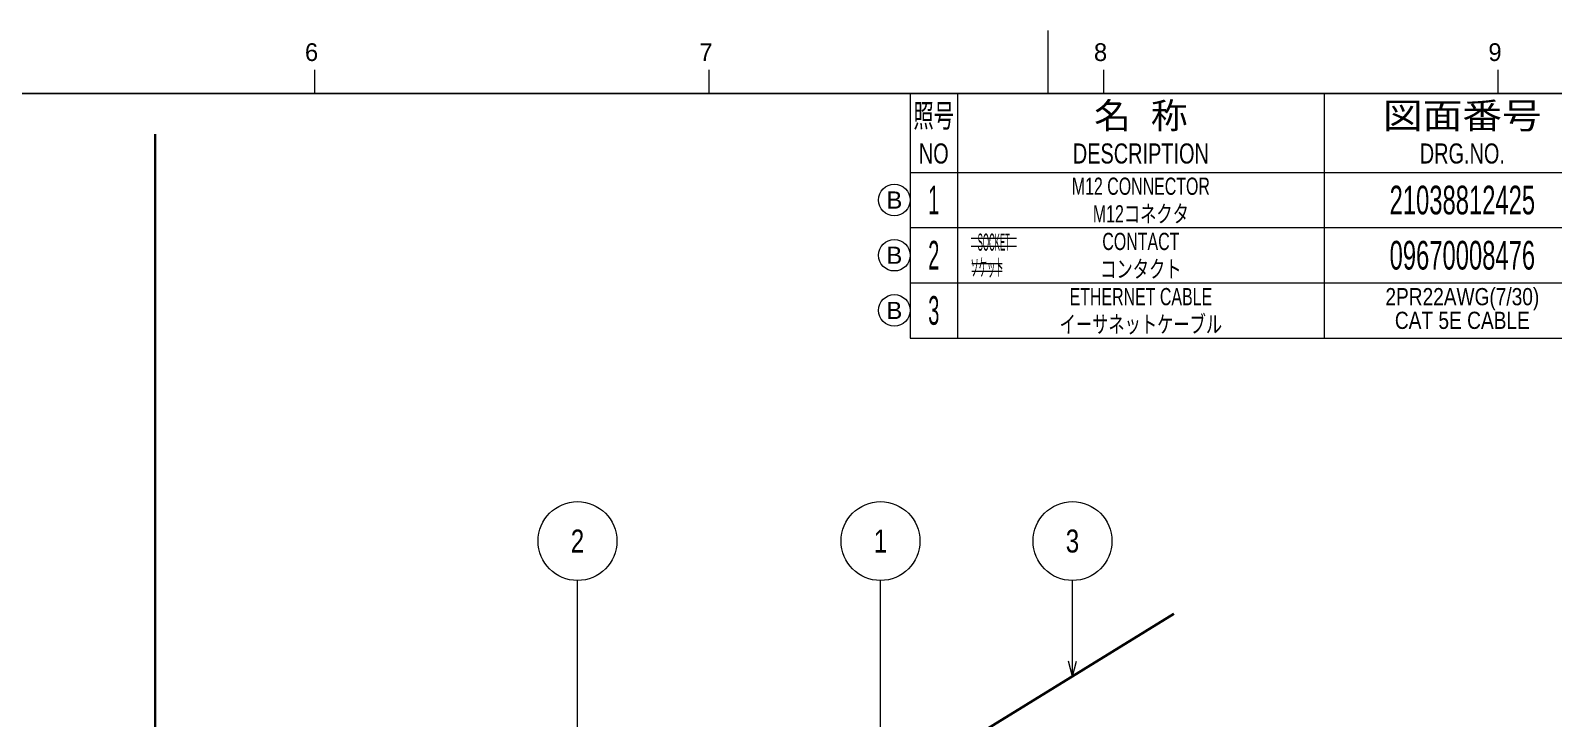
# Model space of a CAD drawing. Header units: millimetres. Extents: x 7 to 587, y 2 to 418.
# Drawn here: x 297 to 490.1, y 330.8 to 418 of the extents above; entities that cross this region are included whole.
import ezdxf
from ezdxf.enums import TextEntityAlignment as Align

# ---------------------------------------------------------------- set-up
doc = ezdxf.new("R2010")
doc.units = ezdxf.units.MM
for name, color, linetype in [('GR01_01', 7, 'Continuous'), ('GR01_05', 7, 'Continuous'), ('図面枠C7M', 7, 'Continuous'), ('表題、部品表', 7, 'Continuous'), ('表題、部品表_01', 7, 'Continuous'), ('表題、部品表_02', 7, 'Continuous'), ('表題、部品表_03', 7, 'Continuous'), ('表題、部品表_Layer1', 7, 'Continuous')]:
    doc.layers.add(name, color=color, linetype=linetype)
doc.styles.add('HG丸ｺﾞｼｯｸM-PRO', font='')
doc.styles.get('HG丸ｺﾞｼｯｸM-PRO').set_extended_font_data('HG丸ｺﾞｼｯｸM-PRO')

# ---------------------------------------------------------------- blocks, each defined once
blk = doc.blocks.new('BLKF023')
at = {"layer": '図面枠C7M', "color": 4, "linetype": 'Continuous', "lineweight": 13}
for p, q in [((426, 410), (426, 418)), ((333, 413), (333, 410)), ((383, 413), (383, 410)), ((433, 413), (433, 410)), ((483, 413), (483, 410))]:
    blk.add_line(p, q, dxfattribs=at)
at = {"layer": '図面枠C7M', "color": 2, "linetype": 'Continuous', "lineweight": 25}
blk.add_line((33, 410), (587, 410), dxfattribs=at)
at = {"layer": '図面枠C7M', "color": 4, "linetype": 'Continuous', "lineweight": 13, "style": 'HG丸ｺﾞｼｯｸM-PRO', "width": 1.003994}
for s, p in [('6', (331.79, 413.45)), ('7', (381.79, 413.45)), ('8', (431.8, 413.45)), ('9', (481.8, 413.45))]:
    blk.add_text(s, height=2.25, dxfattribs=at).set_placement(p, align=Align.BOTTOM_LEFT)
blk = doc.blocks.new('BLKF029')
at = {"layer": '表題、部品表_01', "color": 4, "linetype": 'Continuous', "lineweight": 13}
for p, q in [((408.5, 410), (408.5, 400)), ((408.5, 410), (587, 410)), ((414.5, 410), (414.5, 400)), ((461, 410), (461, 400)), ((496, 410), (496, 400)), ((516, 410), (516, 400)), ((540, 410), (540, 400)), ((548, 410), (548, 400)), ((587, 410), (587, 400)), ((516, 405), (540, 405)), ((522, 404), (522, 405)), ((528, 405), (528, 404)), ((534, 405), (534, 404)), ((408.5, 400), (587, 400))]:
    blk.add_line(p, q, dxfattribs=at)
at = {"layer": '表題、部品表_01', "color": 3, "linetype": 'Continuous', "lineweight": 35, "style": 'HG丸ｺﾞｼｯｸM-PRO'}
for s, height, width, p in [('名  称', 3.273, 1.042426, (437.75, 407.2)), ('材 料', 3.273, 1.042439, (506, 407.2)), ('一組分所要数', 2.036, 0.966638, (528, 408.5)), ('質量', 2.909, 0.781842, (544, 407.5)), ('記  事', 3.273, 1.042426, (567.5, 407.2)), ('照号', 2.909, 0.651535, (411.5, 407.2)), ('図面番号', 3.273, 1.127518, (478.5, 407.2)), ('PCS./SET.', 1.309, 0.862935, (528.5, 406)), ('NO', 2.545, 0.740841, (411.5, 402.4)), ('DESCRIPTION', 2.5455, 0.741365, (437.75, 402.4)), ('DRG.NO.', 2.545, 0.741189, (478.5, 402.4)), ('MATERIAL', 2.545, 0.594756, (506, 402.4)), ('REMARKS', 2.545, 0.742803, (567.5, 402.4)), ('WEIGHT', 1.309, 0.635507, (544, 402.5))]:
    blk.add_text(s, height=height, dxfattribs=dict(at, width=width)).set_placement(p, align=Align.MIDDLE_CENTER)
blk = doc.blocks.new('BLKF028')
at = {"layer": '表題、部品表_01', "color": 3, "linetype": 'Continuous', "lineweight": 13}
blk.add_blockref('BLKF029', (0, 0), dxfattribs=at)
blk = doc.blocks.new('BLKF030')
at = {"layer": '表題、部品表_02', "color": 4, "linetype": 'Continuous', "lineweight": 13}
for p, q in [((408.5, 400), (408.5, 393)), ((408.5, 400), (587, 400)), ((414.5, 400), (414.5, 393)), ((461, 400), (461, 393)), ((496, 400), (496, 393)), ((516, 400), (516, 393)), ((522, 400), (522, 393)), ((528, 400), (528, 393)), ((534, 393), (534, 400)), ((540, 400), (540, 393)), ((548, 400), (548, 393)), ((587, 400), (587, 393)), ((408.5, 393), (587, 393))]:
    blk.add_line(p, q, dxfattribs=at)
blk = doc.blocks.new('BLKF032')
at = {"layer": '表題、部品表_02', "color": 4, "linetype": 'Continuous', "lineweight": 13}
for p, q in [((408.5, 393), (408.5, 386)), ((408.5, 393), (587, 393)), ((414.5, 393), (414.5, 386)), ((461, 393), (461, 386)), ((496, 393), (496, 386)), ((516, 393), (516, 386)), ((522, 393), (522, 386)), ((528, 393), (528, 386)), ((534, 386), (534, 393)), ((540, 393), (540, 386)), ((548, 393), (548, 386)), ((587, 393), (587, 386)), ((408.5, 386), (587, 386))]:
    blk.add_line(p, q, dxfattribs=at)
blk = doc.blocks.new('BLKF034')
at = {"layer": '表題、部品表_02', "color": 4, "linetype": 'Continuous', "lineweight": 13}
for p, q in [((408.5, 386), (408.5, 379)), ((408.5, 386), (587, 386)), ((414.5, 386), (414.5, 379)), ((461, 386), (461, 379)), ((496, 386), (496, 379)), ((516, 386), (516, 379)), ((522, 386), (522, 379)), ((528, 386), (528, 379)), ((534, 379), (534, 386)), ((540, 386), (540, 379)), ((548, 386), (548, 379)), ((587, 386), (587, 379)), ((408.5, 379), (587, 379))]:
    blk.add_line(p, q, dxfattribs=at)
blk = doc.blocks.new('FXTIP_ARROW_S')
at = {"color": 0, "linetype": 'Continuous', "lineweight": -2}
for q in [(-1, 0), (-0.966, 0.259), (-0.966, -0.259)]:
    blk.add_line((0, 0), q, dxfattribs=at)
blk = doc.blocks.new('BLKF061')
at = {"layer": 'GR01_05', "color": 4, "linetype": 'Continuous', "lineweight": 13}
blk.add_circle((406.5, 396.5), 2, dxfattribs=at)
at = {"layer": 'GR01_05', "color": 4, "linetype": 'Continuous', "lineweight": 13, "style": 'HG丸ｺﾞｼｯｸM-PRO', "width": 1.04272}
blk.add_text('B', height=2.18, dxfattribs=at).set_placement((406.5, 396.5), align=Align.MIDDLE_CENTER)
blk = doc.blocks.new('BLKF062')
at = {"layer": 'GR01_05', "color": 4, "linetype": 'Continuous', "lineweight": 13}
blk.add_circle((406.5, 389.5), 2, dxfattribs=at)
at = {"layer": 'GR01_05', "color": 4, "linetype": 'Continuous', "lineweight": 13, "style": 'HG丸ｺﾞｼｯｸM-PRO', "width": 1.04272}
blk.add_text('B', height=2.18, dxfattribs=at).set_placement((406.5, 389.5), align=Align.MIDDLE_CENTER)
blk = doc.blocks.new('BLKF063')
at = {"layer": 'GR01_05', "color": 4, "linetype": 'Continuous', "lineweight": 13}
blk.add_circle((406.5, 382.5), 2, dxfattribs=at)
at = {"layer": 'GR01_05', "color": 4, "linetype": 'Continuous', "lineweight": 13, "style": 'HG丸ｺﾞｼｯｸM-PRO', "width": 1.04272}
blk.add_text('B', height=2.18, dxfattribs=at).set_placement((406.5, 382.5), align=Align.MIDDLE_CENTER)

msp = doc.modelspace()

# ---------------------------------------------------------------- linework, layer by layer
at = {"layer": 'GR01_01', "color": 4, "linetype": 'Continuous', "lineweight": 13}
for p, q in [((366.34, 286.49), (366.34, 348.26)), ((404.75, 326.65), (404.75, 348.26)), ((429.08, 336.09), (429.08, 348.26))]:
    msp.add_line(p, q, dxfattribs=at)
at = {"layer": 'GR01_01', "color": 3, "linetype": 'Continuous', "lineweight": 35}
msp.add_line((441.94, 344.01), (415.38, 327.66), dxfattribs=at)
at = {"layer": 'GR01_01', "color": 4, "linetype": 'Continuous', "lineweight": 13}
for centre in [(366.34, 353.26), (404.75, 353.26), (429.08, 353.26)]:
    msp.add_circle(centre, 5, dxfattribs=at)
at = {"layer": '表題、部品表', "color": 3, "linetype": 'Continuous', "lineweight": 35}
msp.add_line((312.81, 18.49), (312.81, 404.85), dxfattribs=at)
at = {"layer": '表題、部品表_Layer1', "color": 7, "linetype": 'Continuous', "lineweight": 13}
for p, q in [((416.23, 391.66), (421.99, 391.66)), ((416.23, 390.66), (421.99, 390.66)), ((416.33, 388.46), (420.17, 388.46)), ((416.33, 387.46), (420.17, 387.46))]:
    msp.add_line(p, q, dxfattribs=at)

# ---------------------------------------------------------------- block references
at = {"layer": 'GR01_01', "color": 4, "linetype": 'Continuous', "lineweight": 13, "xscale": 2, "yscale": 2, "rotation": 270}
msp.add_blockref('FXTIP_ARROW_S', (429.08, 336.09), dxfattribs=at)
at = {"layer": 'GR01_05', "color": 4, "linetype": 'Continuous', "lineweight": 13}
for name in ['BLKF061', 'BLKF062', 'BLKF063']:
    msp.add_blockref(name, (0, 0), dxfattribs=at)
at = {"layer": '図面枠C7M', "color": 4, "linetype": 'Continuous', "lineweight": 13}
msp.add_blockref('BLKF023', (0, 0), dxfattribs=at)
at = {"layer": '表題、部品表_01', "color": 3, "linetype": 'Continuous', "lineweight": 13}
msp.add_blockref('BLKF028', (0, 0), dxfattribs=at)
at = {"layer": '表題、部品表_02', "color": 4, "linetype": 'Continuous', "lineweight": 13}
for name in ['BLKF030', 'BLKF032', 'BLKF034']:
    msp.add_blockref(name, (0, 0), dxfattribs=at)

# ---------------------------------------------------------------- texts
at = {"layer": 'GR01_01', "color": 3, "linetype": 'Continuous', "lineweight": 35, "style": 'HG丸ｺﾞｼｯｸM-PRO', "width": 0.784542}
for s, p in [('2', (366.34, 353.26)), ('1', (404.75, 353.26)), ('3', (429.08, 353.26))]:
    msp.add_text(s, height=2.91, rotation=0, dxfattribs=at).set_placement(p, align=Align.MIDDLE_CENTER)
at = {"layer": '表題、部品表_03', "color": 3, "linetype": 'Continuous', "lineweight": 35, "style": 'HG丸ｺﾞｼｯｸM-PRO'}
for s, height, width, p in [('1', 3.64, 0.521199, (411.5, 396.5)), ('M12 CONNECTOR', 2.1818, 0.692156, (437.75, 398.25)), ('21038812425', 3.6364, 0.619953, (478.5, 396.5)), ('M12コネクタ', 2.182, 0.692204, (437.75, 394.75)), ('CONTACT', 2.182, 0.693308, (437.75, 391.25)), ('2', 3.64, 0.521199, (411.5, 389.5)), ('09670008476', 3.6364, 0.619953, (478.5, 389.5)), ('コンタクト', 2.182, 0.692256, (437.75, 387.75)), ('3', 3.64, 0.521199, (411.5, 382.5)), ('ETHERNET CABLE', 2.1818, 0.692568, (437.75, 384.25)), ('イーサネットケーブル', 2.182, 0.692256, (437.75, 380.75))]:
    msp.add_text(s, height=height, dxfattribs=dict(at, width=width)).set_placement(p, align=Align.MIDDLE_CENTER)
for s, width, p in [('2PR22AWG(7/30)', 0.829443, (478.5, 382.5)), ('CAT 5E CABLE', 0.83099, (478.5, 379.5))]:
    msp.add_text(s, height=2.1818, dxfattribs=dict(at, width=width)).set_placement(p, align=Align.BOTTOM_CENTER)
at = {"layer": '表題、部品表_Layer1', "color": 3, "linetype": 'Continuous', "lineweight": 35, "style": 'HG丸ｺﾞｼｯｸM-PRO'}
for s, width, p in [('SOCKET', 0.34187, (419.11, 391.16)), ('ソケット', 0.342056, (418.25, 387.96))]:
    msp.add_text(s, height=2.182, dxfattribs=dict(at, width=width)).set_placement(p, align=Align.MIDDLE_CENTER)

doc.saveas('drawing.dxf')
